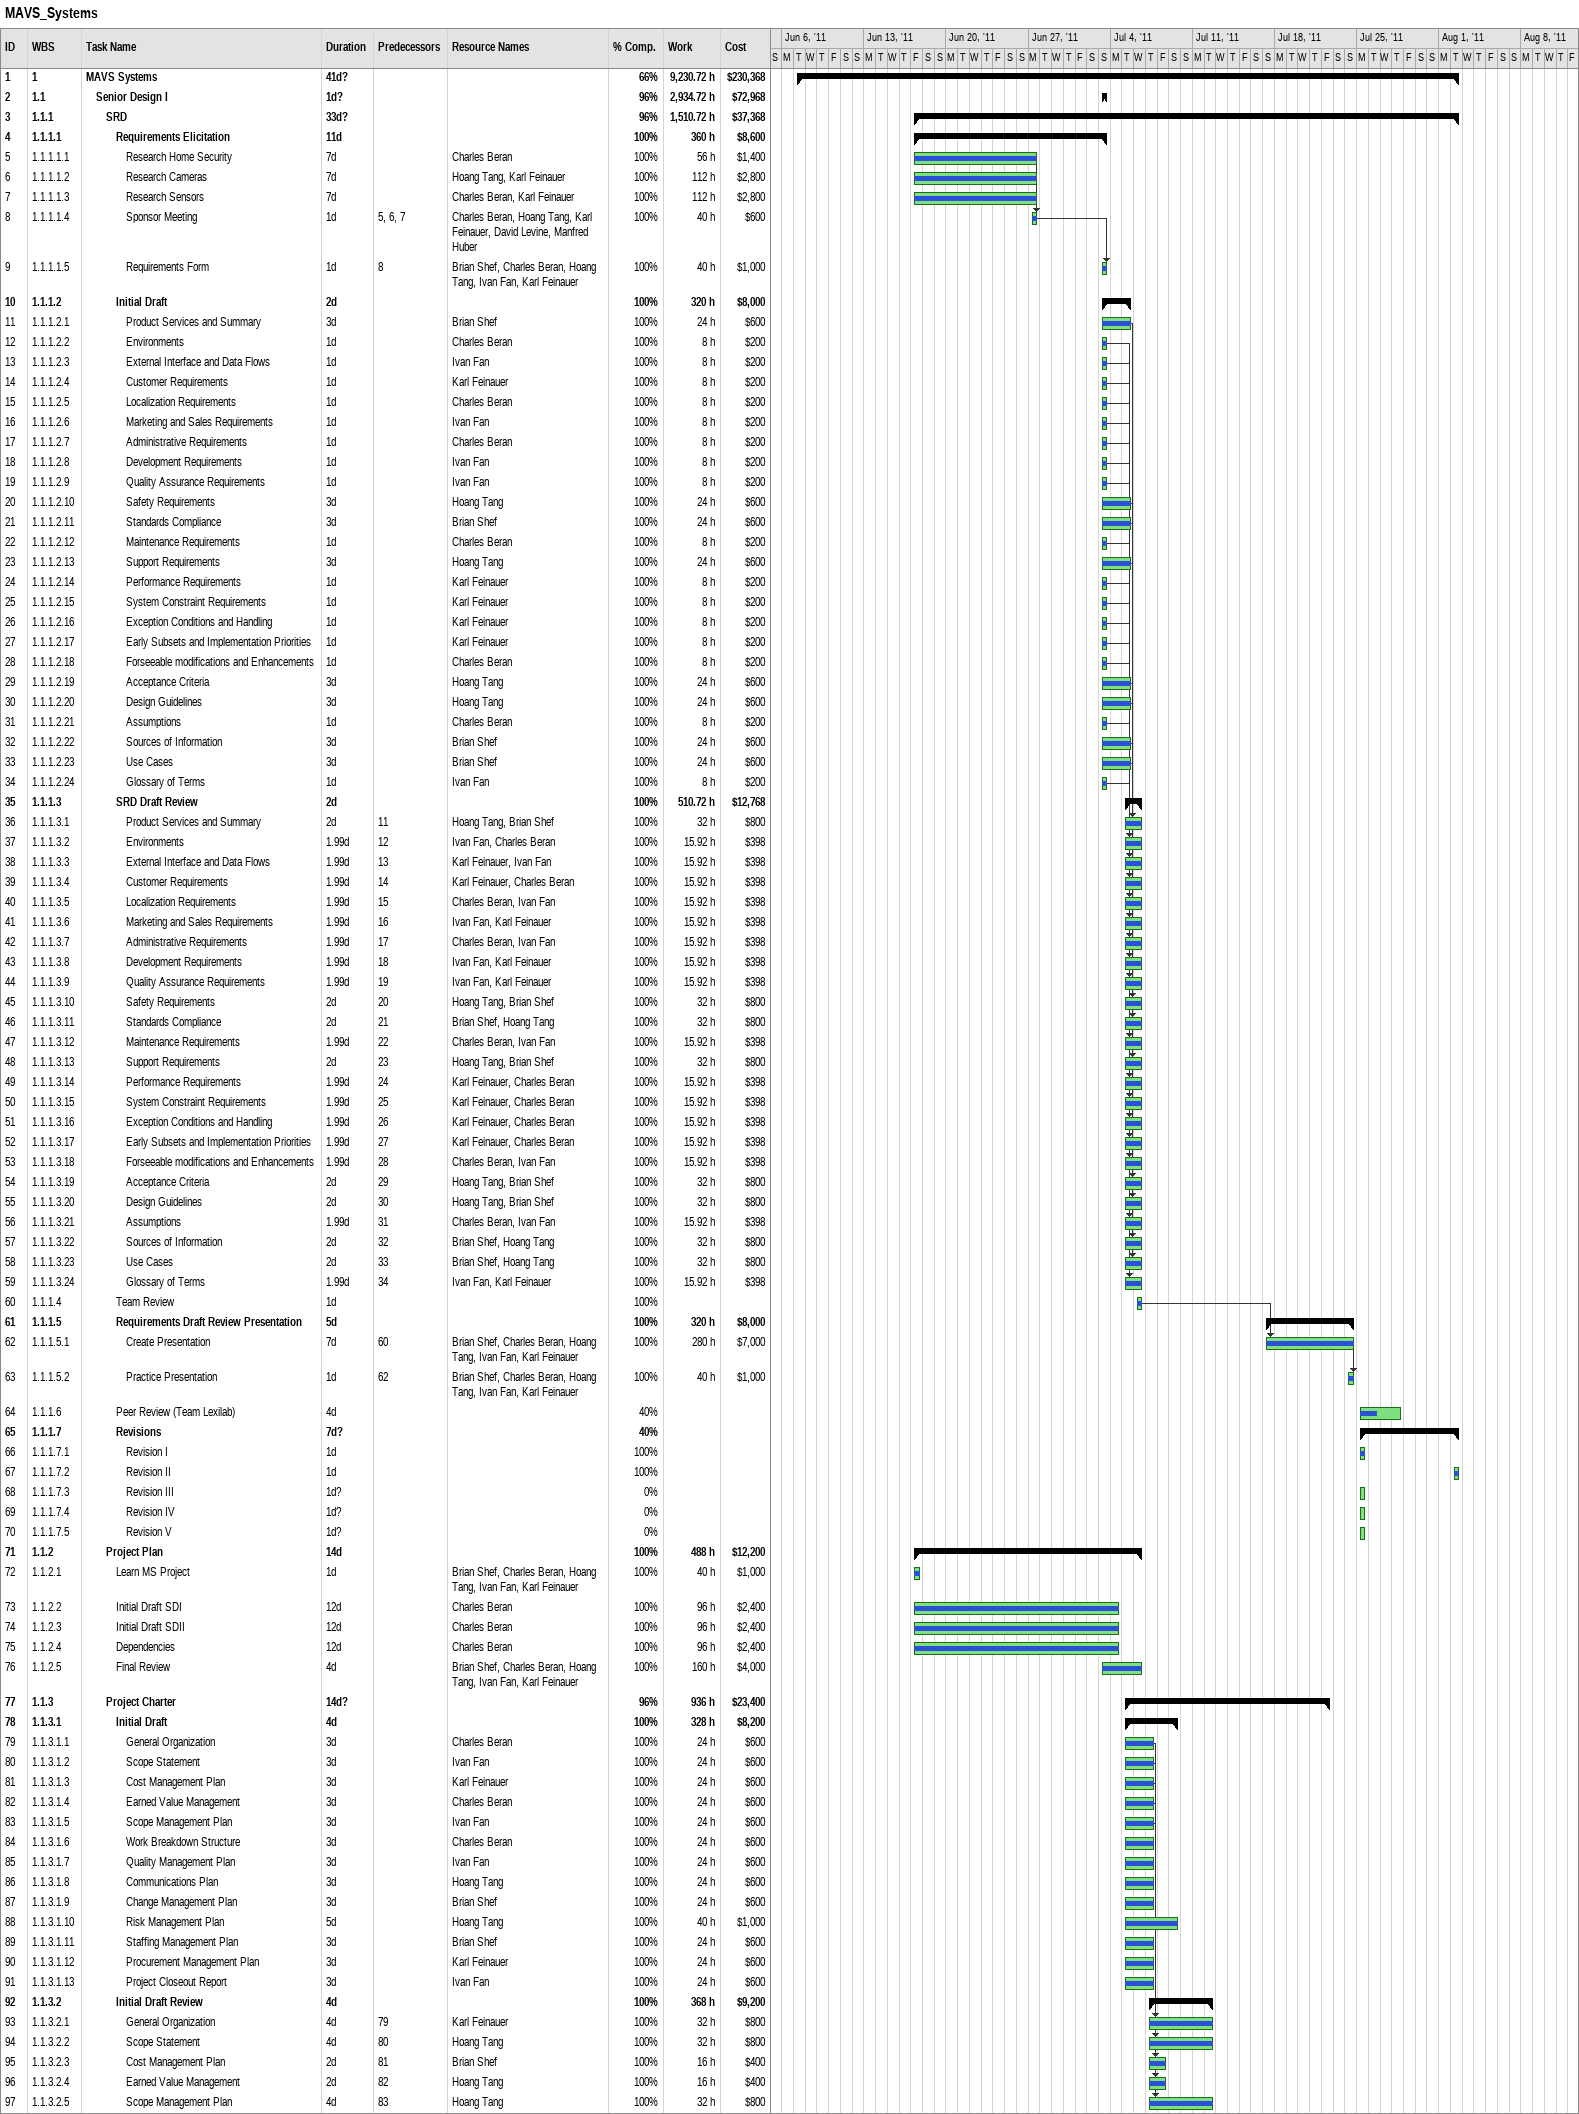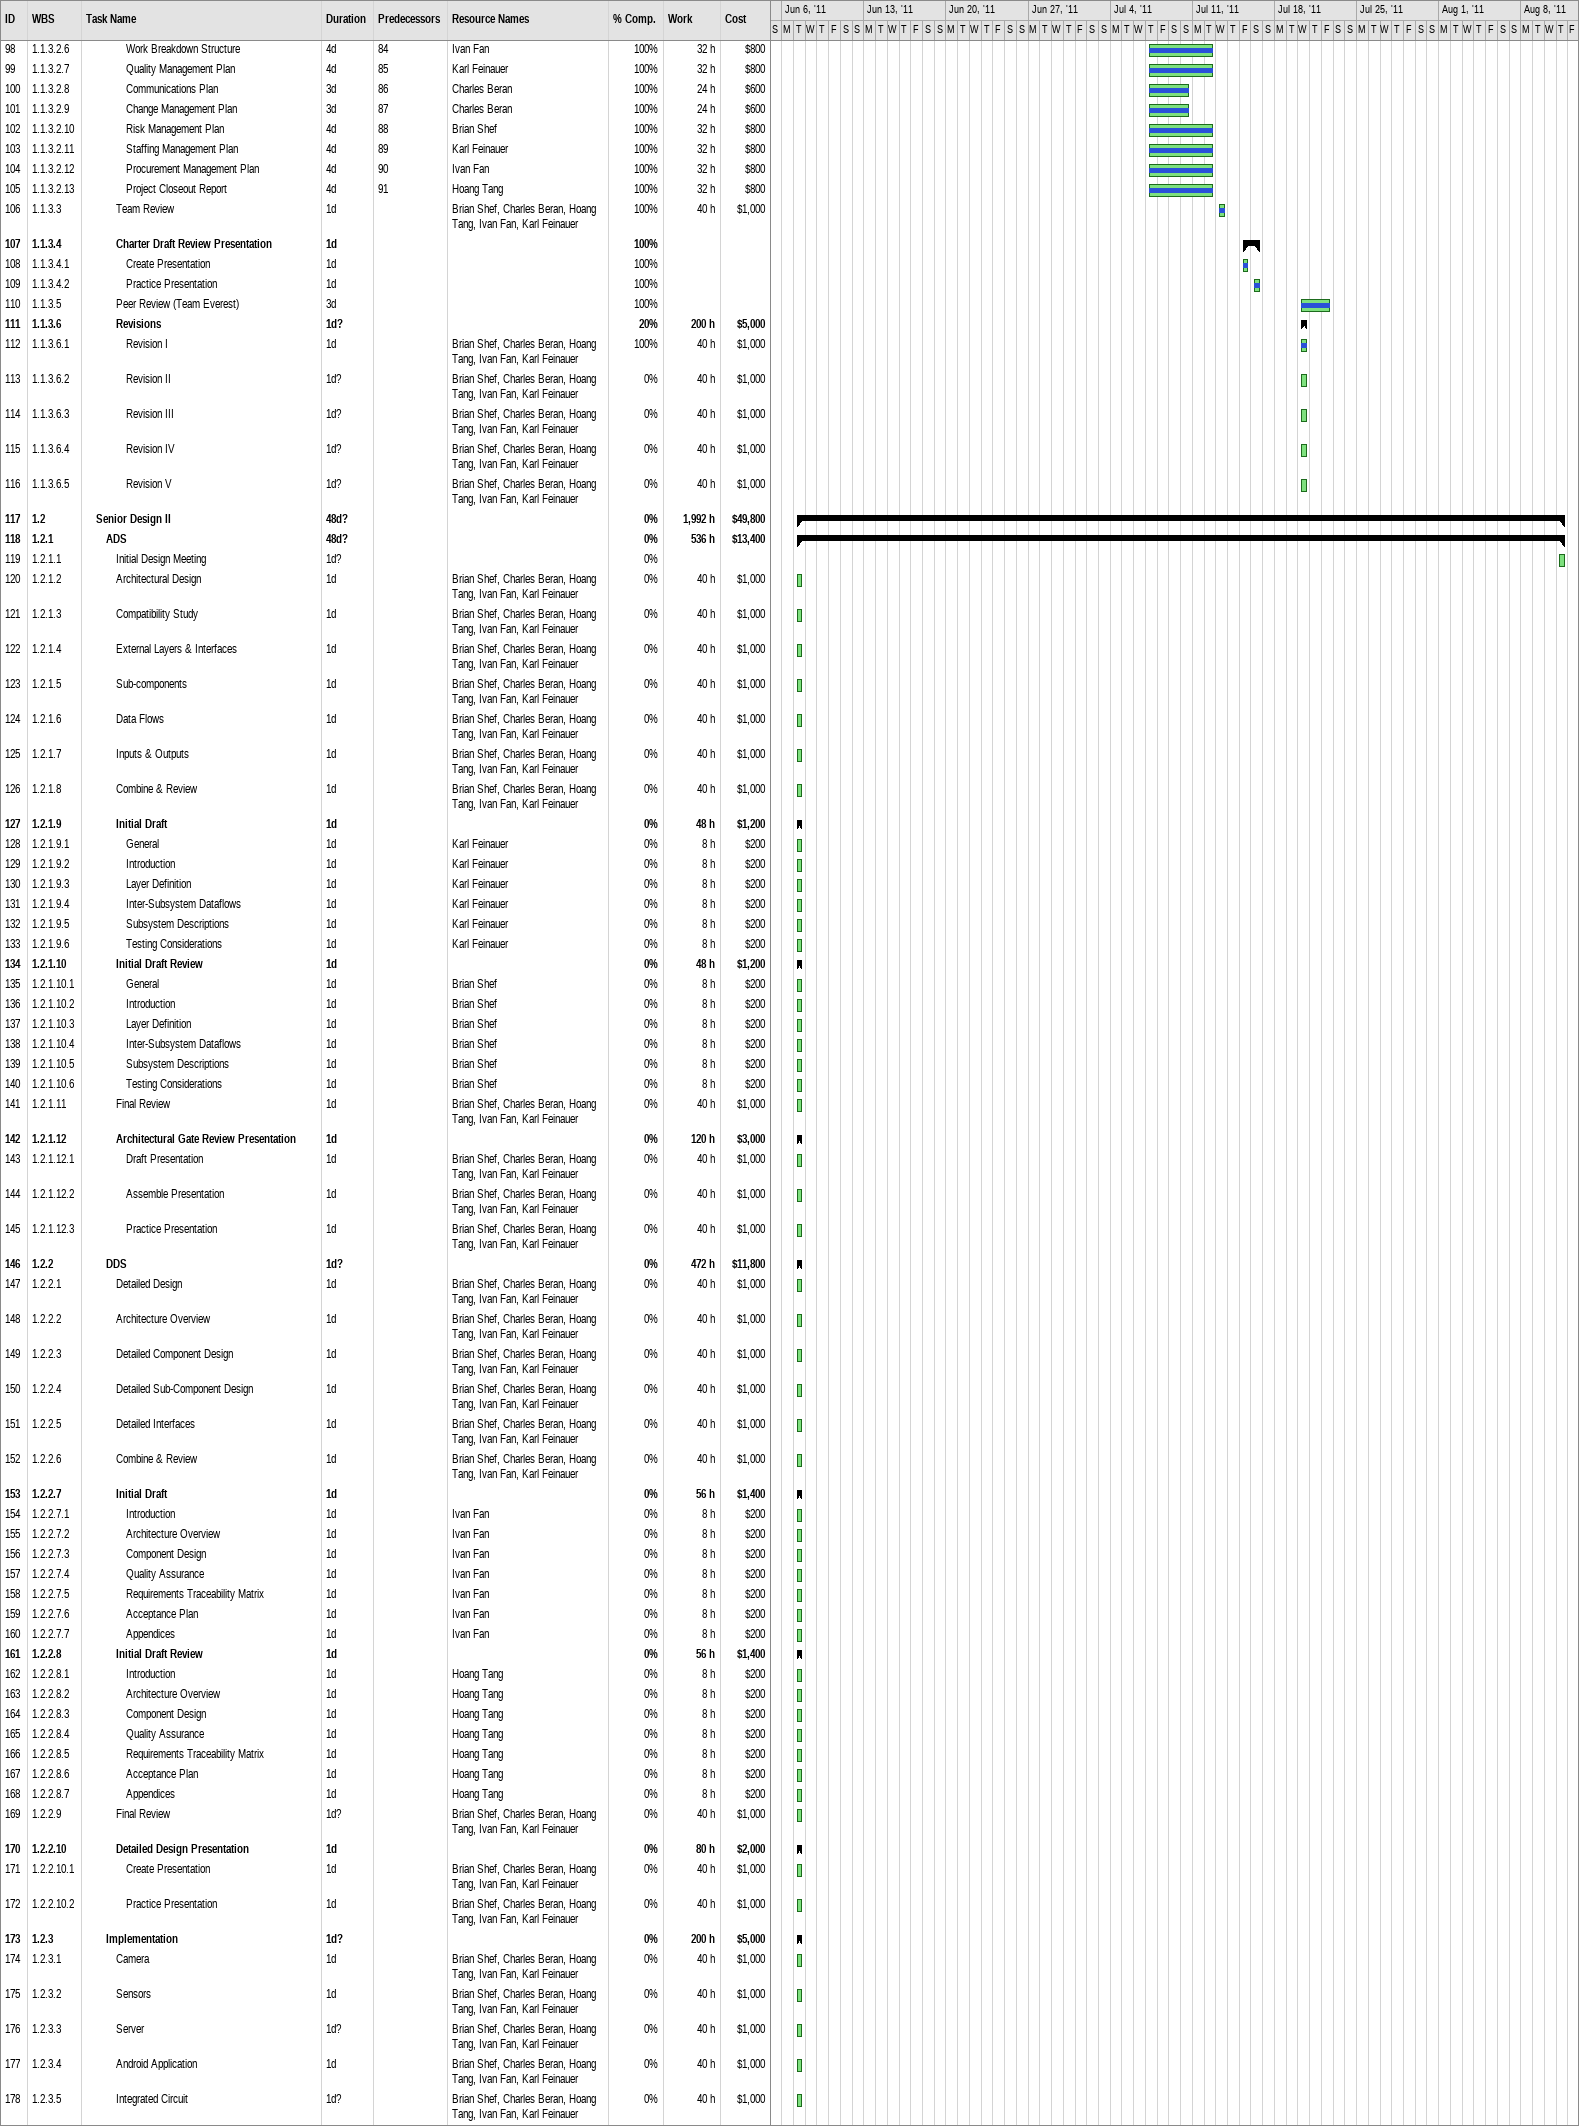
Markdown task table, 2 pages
MAVS_Systems

| ID | WBS | Task | Duration | Start | Finish | Predecessors | Resources | % complete | Work (h) | Cost ($) |
|---|---|---|---|---|---|---|---|---|---|---|
| 1 | 1 | **MAVS Systems** | 41d? | 2011-06-07 | 2011-08-02 |  |  | 66 | 9230.72 | 230368 |
| 2 | 1.1 | **Senior Design I** | 1d? | 2011-07-03 | 2011-07-03 |  |  | 96 | 2934.72 | 72968 |
| 3 | 1.1.1 | **SRD** | 33d? | 2011-06-17 | 2011-08-02 |  |  | 96 | 1510.72 | 37368 |
| 4 | 1.1.1.1 | **Requirements Elicitation** | 11d | 2011-06-17 | 2011-07-03 |  |  | 100 | 360 | 8600 |
| 5 | 1.1.1.1.1 | Research Home Security | 7d | 2011-06-17 | 2011-06-27 |  | Charles Beran | 100 | 56 | 1400 |
| 6 | 1.1.1.1.2 | Research Cameras | 7d | 2011-06-17 | 2011-06-27 |  | Hoang Tang, Karl Feinauer | 100 | 112 | 2800 |
| 7 | 1.1.1.1.3 | Research Sensors | 7d | 2011-06-17 | 2011-06-27 |  | Charles Beran, Karl Feinauer | 100 | 112 | 2800 |
| 8 | 1.1.1.1.4 | Sponsor Meeting | 1d | 2011-06-27 | 2011-06-27 | 5, 6, 7 | Charles Beran, Hoang Tang, Karl Feinauer, David Levine, Manfred Huber | 100 | 40 | 600 |
| 9 | 1.1.1.1.5 | Requirements Form | 1d | 2011-07-03 | 2011-07-03 | 8 | Brian Shef, Charles Beran, Hoang Tang, Ivan Fan, Karl Feinauer | 100 | 40 | 1000 |
| 10 | 1.1.1.2 | **Initial Draft** | 2d | 2011-07-03 | 2011-07-05 |  |  | 100 | 320 | 8000 |
| 11 | 1.1.1.2.1 | Product Services and Summary | 3d | 2011-07-03 | 2011-07-05 |  | Brian Shef | 100 | 24 | 600 |
| 12 | 1.1.1.2.2 | Environments | 1d | 2011-07-03 | 2011-07-03 |  | Charles Beran | 100 | 8 | 200 |
| 13 | 1.1.1.2.3 | External Interface and Data Flows | 1d | 2011-07-03 | 2011-07-03 |  | Ivan Fan | 100 | 8 | 200 |
| 14 | 1.1.1.2.4 | Customer Requirements | 1d | 2011-07-03 | 2011-07-03 |  | Karl Feinauer | 100 | 8 | 200 |
| 15 | 1.1.1.2.5 | Localization Requirements | 1d | 2011-07-03 | 2011-07-03 |  | Charles Beran | 100 | 8 | 200 |
| 16 | 1.1.1.2.6 | Marketing and Sales Requirements | 1d | 2011-07-03 | 2011-07-03 |  | Ivan Fan | 100 | 8 | 200 |
| 17 | 1.1.1.2.7 | Administrative Requirements | 1d | 2011-07-03 | 2011-07-03 |  | Charles Beran | 100 | 8 | 200 |
| 18 | 1.1.1.2.8 | Development Requirements | 1d | 2011-07-03 | 2011-07-03 |  | Ivan Fan | 100 | 8 | 200 |
| 19 | 1.1.1.2.9 | Quality Assurance Requirements | 1d | 2011-07-03 | 2011-07-03 |  | Ivan Fan | 100 | 8 | 200 |
| 20 | 1.1.1.2.10 | Safety Requirements | 3d | 2011-07-03 | 2011-07-05 |  | Hoang Tang | 100 | 24 | 600 |
| 21 | 1.1.1.2.11 | Standards Compliance | 3d | 2011-07-03 | 2011-07-05 |  | Brian Shef | 100 | 24 | 600 |
| 22 | 1.1.1.2.12 | Maintenance Requirements | 1d | 2011-07-03 | 2011-07-03 |  | Charles Beran | 100 | 8 | 200 |
| 23 | 1.1.1.2.13 | Support Requirements | 3d | 2011-07-03 | 2011-07-05 |  | Hoang Tang | 100 | 24 | 600 |
| 24 | 1.1.1.2.14 | Performance Requirements | 1d | 2011-07-03 | 2011-07-03 |  | Karl Feinauer | 100 | 8 | 200 |
| 25 | 1.1.1.2.15 | System Constraint Requirements | 1d | 2011-07-03 | 2011-07-03 |  | Karl Feinauer | 100 | 8 | 200 |
| 26 | 1.1.1.2.16 | Exception Conditions and Handling | 1d | 2011-07-03 | 2011-07-03 |  | Karl Feinauer | 100 | 8 | 200 |
| 27 | 1.1.1.2.17 | Early Subsets and Implementation Priorities | 1d | 2011-07-03 | 2011-07-03 |  | Karl Feinauer | 100 | 8 | 200 |
| 28 | 1.1.1.2.18 | Forseeable modifications and Enhancements | 1d | 2011-07-03 | 2011-07-03 |  | Charles Beran | 100 | 8 | 200 |
| 29 | 1.1.1.2.19 | Acceptance Criteria | 3d | 2011-07-03 | 2011-07-05 |  | Hoang Tang | 100 | 24 | 600 |
| 30 | 1.1.1.2.20 | Design Guidelines | 3d | 2011-07-03 | 2011-07-05 |  | Hoang Tang | 100 | 24 | 600 |
| 31 | 1.1.1.2.21 | Assumptions | 1d | 2011-07-03 | 2011-07-03 |  | Charles Beran | 100 | 8 | 200 |
| 32 | 1.1.1.2.22 | Sources of Information | 3d | 2011-07-03 | 2011-07-05 |  | Brian Shef | 100 | 24 | 600 |
| 33 | 1.1.1.2.23 | Use Cases | 3d | 2011-07-03 | 2011-07-05 |  | Brian Shef | 100 | 24 | 600 |
| 34 | 1.1.1.2.24 | Glossary of Terms | 1d | 2011-07-03 | 2011-07-03 |  | Ivan Fan | 100 | 8 | 200 |
| 35 | 1.1.1.3 | **SRD Draft Review** | 2d | 2011-07-05 | 2011-07-06 |  |  | 100 | 510.72 | 12768 |
| 36 | 1.1.1.3.1 | Product Services and Summary | 2d | 2011-07-05 | 2011-07-06 | 11 | Hoang Tang, Brian Shef | 100 | 32 | 800 |
| 37 | 1.1.1.3.2 | Environments | 1.99d | 2011-07-05 | 2011-07-06 | 12 | Ivan Fan, Charles Beran | 100 | 15.92 | 398 |
| 38 | 1.1.1.3.3 | External Interface and Data Flows | 1.99d | 2011-07-05 | 2011-07-06 | 13 | Karl Feinauer, Ivan Fan | 100 | 15.92 | 398 |
| 39 | 1.1.1.3.4 | Customer Requirements | 1.99d | 2011-07-05 | 2011-07-06 | 14 | Karl Feinauer, Charles Beran | 100 | 15.92 | 398 |
| 40 | 1.1.1.3.5 | Localization Requirements | 1.99d | 2011-07-05 | 2011-07-06 | 15 | Charles Beran, Ivan Fan | 100 | 15.92 | 398 |
| 41 | 1.1.1.3.6 | Marketing and Sales Requirements | 1.99d | 2011-07-05 | 2011-07-06 | 16 | Ivan Fan, Karl Feinauer | 100 | 15.92 | 398 |
| 42 | 1.1.1.3.7 | Administrative Requirements | 1.99d | 2011-07-05 | 2011-07-06 | 17 | Charles Beran, Ivan Fan | 100 | 15.92 | 398 |
| 43 | 1.1.1.3.8 | Development Requirements | 1.99d | 2011-07-05 | 2011-07-06 | 18 | Ivan Fan, Karl Feinauer | 100 | 15.92 | 398 |
| 44 | 1.1.1.3.9 | Quality Assurance Requirements | 1.99d | 2011-07-05 | 2011-07-06 | 19 | Ivan Fan, Karl Feinauer | 100 | 15.92 | 398 |
| 45 | 1.1.1.3.10 | Safety Requirements | 2d | 2011-07-05 | 2011-07-06 | 20 | Hoang Tang, Brian Shef | 100 | 32 | 800 |
| 46 | 1.1.1.3.11 | Standards Compliance | 2d | 2011-07-05 | 2011-07-06 | 21 | Brian Shef, Hoang Tang | 100 | 32 | 800 |
| 47 | 1.1.1.3.12 | Maintenance Requirements | 1.99d | 2011-07-05 | 2011-07-06 | 22 | Charles Beran, Ivan Fan | 100 | 15.92 | 398 |
| 48 | 1.1.1.3.13 | Support Requirements | 2d | 2011-07-05 | 2011-07-06 | 23 | Hoang Tang, Brian Shef | 100 | 32 | 800 |
| 49 | 1.1.1.3.14 | Performance Requirements | 1.99d | 2011-07-05 | 2011-07-06 | 24 | Karl Feinauer, Charles Beran | 100 | 15.92 | 398 |
| 50 | 1.1.1.3.15 | System Constraint Requirements | 1.99d | 2011-07-05 | 2011-07-06 | 25 | Karl Feinauer, Charles Beran | 100 | 15.92 | 398 |
| 51 | 1.1.1.3.16 | Exception Conditions and Handling | 1.99d | 2011-07-05 | 2011-07-06 | 26 | Karl Feinauer, Charles Beran | 100 | 15.92 | 398 |
| 52 | 1.1.1.3.17 | Early Subsets and Implementation Priorities | 1.99d | 2011-07-05 | 2011-07-06 | 27 | Karl Feinauer, Charles Beran | 100 | 15.92 | 398 |
| 53 | 1.1.1.3.18 | Forseeable modifications and Enhancements | 1.99d | 2011-07-05 | 2011-07-06 | 28 | Charles Beran, Ivan Fan | 100 | 15.92 | 398 |
| 54 | 1.1.1.3.19 | Acceptance Criteria | 2d | 2011-07-05 | 2011-07-06 | 29 | Hoang Tang, Brian Shef | 100 | 32 | 800 |
| 55 | 1.1.1.3.20 | Design Guidelines | 2d | 2011-07-05 | 2011-07-06 | 30 | Hoang Tang, Brian Shef | 100 | 32 | 800 |
| 56 | 1.1.1.3.21 | Assumptions | 1.99d | 2011-07-05 | 2011-07-06 | 31 | Charles Beran, Ivan Fan | 100 | 15.92 | 398 |
| 57 | 1.1.1.3.22 | Sources of Information | 2d | 2011-07-05 | 2011-07-06 | 32 | Brian Shef, Hoang Tang | 100 | 32 | 800 |
| 58 | 1.1.1.3.23 | Use Cases | 2d | 2011-07-05 | 2011-07-06 | 33 | Brian Shef, Hoang Tang | 100 | 32 | 800 |
| 59 | 1.1.1.3.24 | Glossary of Terms | 1.99d | 2011-07-05 | 2011-07-06 | 34 | Ivan Fan, Karl Feinauer | 100 | 15.92 | 398 |
| 60 | 1.1.1.4 | Team Review | 1d | 2011-07-06 | 2011-07-06 |  |  | 100 |  |  |
| 61 | 1.1.1.5 | **Requirements Draft Review Presentation** | 5d | 2011-07-17 | 2011-07-24 |  |  | 100 | 320 | 8000 |
| 62 | 1.1.1.5.1 | Create Presentation | 7d | 2011-07-17 | 2011-07-24 | 60 | Brian Shef, Charles Beran, Hoang Tang, Ivan Fan, Karl Feinauer | 100 | 280 | 7000 |
| 63 | 1.1.1.5.2 | Practice Presentation | 1d | 2011-07-24 | 2011-07-24 | 62 | Brian Shef, Charles Beran, Hoang Tang, Ivan Fan, Karl Feinauer | 100 | 40 | 1000 |
| 64 | 1.1.1.6 | Peer Review (Team Lexilab) | 4d | 2011-07-25 | 2011-07-28 |  |  | 40 |  |  |
| 65 | 1.1.1.7 | **Revisions** | 7d? | 2011-07-25 | 2011-08-02 |  |  | 40 |  |  |
| 66 | 1.1.1.7.1 | Revision I | 1d | 2011-07-25 | 2011-07-25 |  |  | 100 |  |  |
| 67 | 1.1.1.7.2 | Revision II | 1d | 2011-08-02 | 2011-08-02 |  |  | 100 |  |  |
| 68 | 1.1.1.7.3 | Revision III | 1d? | 2011-07-25 | 2011-07-25 |  |  | 0 |  |  |
| 69 | 1.1.1.7.4 | Revision IV | 1d? | 2011-07-25 | 2011-07-25 |  |  | 0 |  |  |
| 70 | 1.1.1.7.5 | Revision V | 1d? | 2011-07-25 | 2011-07-25 |  |  | 0 |  |  |
| 71 | 1.1.2 | **Project Plan** | 14d | 2011-06-17 | 2011-07-06 |  |  | 100 | 488 | 12200 |
| 72 | 1.1.2.1 | Learn MS Project | 1d | 2011-06-17 | 2011-06-17 |  | Brian Shef, Charles Beran, Hoang Tang, Ivan Fan, Karl Feinauer | 100 | 40 | 1000 |
| 73 | 1.1.2.2 | Initial Draft SDI | 12d | 2011-06-17 | 2011-07-04 |  | Charles Beran | 100 | 96 | 2400 |
| 74 | 1.1.2.3 | Initial Draft SDII | 12d | 2011-06-17 | 2011-07-04 |  | Charles Beran | 100 | 96 | 2400 |
| 75 | 1.1.2.4 | Dependencies | 12d | 2011-06-17 | 2011-07-04 |  | Charles Beran | 100 | 96 | 2400 |
| 76 | 1.1.2.5 | Final Review | 4d | 2011-07-03 | 2011-07-06 |  | Brian Shef, Charles Beran, Hoang Tang, Ivan Fan, Karl Feinauer | 100 | 160 | 4000 |
| 77 | 1.1.3 | **Project Charter** | 14d? | 2011-07-05 | 2011-07-22 |  |  | 96 | 936 | 23400 |
| 78 | 1.1.3.1 | **Initial Draft** | 4d | 2011-07-05 | 2011-07-09 |  |  | 100 | 328 | 8200 |
| 79 | 1.1.3.1.1 | General Organization | 3d | 2011-07-05 | 2011-07-07 |  | Charles Beran | 100 | 24 | 600 |
| 80 | 1.1.3.1.2 | Scope Statement | 3d | 2011-07-05 | 2011-07-07 |  | Ivan Fan | 100 | 24 | 600 |
| 81 | 1.1.3.1.3 | Cost Management Plan | 3d | 2011-07-05 | 2011-07-07 |  | Karl Feinauer | 100 | 24 | 600 |
| 82 | 1.1.3.1.4 | Earned Value Management | 3d | 2011-07-05 | 2011-07-07 |  | Charles Beran | 100 | 24 | 600 |
| 83 | 1.1.3.1.5 | Scope Management Plan | 3d | 2011-07-05 | 2011-07-07 |  | Ivan Fan | 100 | 24 | 600 |
| 84 | 1.1.3.1.6 | Work Breakdown Structure | 3d | 2011-07-05 | 2011-07-07 |  | Charles Beran | 100 | 24 | 600 |
| 85 | 1.1.3.1.7 | Quality Management Plan | 3d | 2011-07-05 | 2011-07-07 |  | Ivan Fan | 100 | 24 | 600 |
| 86 | 1.1.3.1.8 | Communications Plan | 3d | 2011-07-05 | 2011-07-07 |  | Hoang Tang | 100 | 24 | 600 |
| 87 | 1.1.3.1.9 | Change Management Plan | 3d | 2011-07-05 | 2011-07-07 |  | Brian Shef | 100 | 24 | 600 |
| 88 | 1.1.3.1.10 | Risk Management Plan | 5d | 2011-07-05 | 2011-07-09 |  | Hoang Tang | 100 | 40 | 1000 |
| 89 | 1.1.3.1.11 | Staffing Management Plan | 3d | 2011-07-05 | 2011-07-07 |  | Brian Shef | 100 | 24 | 600 |
| 90 | 1.1.3.1.12 | Procurement Management Plan | 3d | 2011-07-05 | 2011-07-07 |  | Karl Feinauer | 100 | 24 | 600 |
| 91 | 1.1.3.1.13 | Project Closeout Report | 3d | 2011-07-05 | 2011-07-07 |  | Ivan Fan | 100 | 24 | 600 |
| 92 | 1.1.3.2 | **Initial Draft Review** | 4d | 2011-07-07 | 2011-07-12 |  |  | 100 | 368 | 9200 |
| 93 | 1.1.3.2.1 | General Organization | 4d | 2011-07-07 | 2011-07-12 | 79 | Karl Feinauer | 100 | 32 | 800 |
| 94 | 1.1.3.2.2 | Scope Statement | 4d | 2011-07-07 | 2011-07-12 | 80 | Hoang Tang | 100 | 32 | 800 |
| 95 | 1.1.3.2.3 | Cost Management Plan | 2d | 2011-07-07 | 2011-07-08 | 81 | Brian Shef | 100 | 16 | 400 |
| 96 | 1.1.3.2.4 | Earned Value Management | 2d | 2011-07-07 | 2011-07-08 | 82 | Hoang Tang | 100 | 16 | 400 |
| 97 | 1.1.3.2.5 | Scope Management Plan | 4d | 2011-07-07 | 2011-07-12 | 83 | Hoang Tang | 100 | 32 | 800 |
| 98 | 1.1.3.2.6 | Work Breakdown Structure | 4d | 2011-07-07 | 2011-07-12 | 84 | Ivan Fan | 100 | 32 | 800 |
| 99 | 1.1.3.2.7 | Quality Management Plan | 4d | 2011-07-07 | 2011-07-12 | 85 | Karl Feinauer | 100 | 32 | 800 |
| 100 | 1.1.3.2.8 | Communications Plan | 3d | 2011-07-07 | 2011-07-10 | 86 | Charles Beran | 100 | 24 | 600 |
| 101 | 1.1.3.2.9 | Change Management Plan | 3d | 2011-07-07 | 2011-07-10 | 87 | Charles Beran | 100 | 24 | 600 |
| 102 | 1.1.3.2.10 | Risk Management Plan | 4d | 2011-07-07 | 2011-07-12 | 88 | Brian Shef | 100 | 32 | 800 |
| 103 | 1.1.3.2.11 | Staffing Management Plan | 4d | 2011-07-07 | 2011-07-12 | 89 | Karl Feinauer | 100 | 32 | 800 |
| 104 | 1.1.3.2.12 | Procurement Management Plan | 4d | 2011-07-07 | 2011-07-12 | 90 | Ivan Fan | 100 | 32 | 800 |
| 105 | 1.1.3.2.13 | Project Closeout Report | 4d | 2011-07-07 | 2011-07-12 | 91 | Hoang Tang | 100 | 32 | 800 |
| 106 | 1.1.3.3 | Team Review | 1d | 2011-07-13 | 2011-07-13 |  | Brian Shef, Charles Beran, Hoang Tang, Ivan Fan, Karl Feinauer | 100 | 40 | 1000 |
| 107 | 1.1.3.4 | **Charter Draft Review Presentation** | 1d | 2011-07-15 | 2011-07-16 |  |  | 100 |  |  |
| 108 | 1.1.3.4.1 | Create Presentation | 1d | 2011-07-15 | 2011-07-15 |  |  | 100 |  |  |
| 109 | 1.1.3.4.2 | Practice Presentation | 1d | 2011-07-16 | 2011-07-16 |  |  | 100 |  |  |
| 110 | 1.1.3.5 | Peer Review (Team Everest) | 3d | 2011-07-20 | 2011-07-22 |  |  | 100 |  |  |
| 111 | 1.1.3.6 | **Revisions** | 1d? | 2011-07-20 | 2011-07-20 |  |  | 20 | 200 | 5000 |
| 112 | 1.1.3.6.1 | Revision I | 1d | 2011-07-20 | 2011-07-20 |  | Brian Shef, Charles Beran, Hoang Tang, Ivan Fan, Karl Feinauer | 100 | 40 | 1000 |
| 113 | 1.1.3.6.2 | Revision II | 1d? | 2011-07-20 | 2011-07-20 |  | Brian Shef, Charles Beran, Hoang Tang, Ivan Fan, Karl Feinauer | 0 | 40 | 1000 |
| 114 | 1.1.3.6.3 | Revision III | 1d? | 2011-07-20 | 2011-07-20 |  | Brian Shef, Charles Beran, Hoang Tang, Ivan Fan, Karl Feinauer | 0 | 40 | 1000 |
| 115 | 1.1.3.6.4 | Revision IV | 1d? | 2011-07-20 | 2011-07-20 |  | Brian Shef, Charles Beran, Hoang Tang, Ivan Fan, Karl Feinauer | 0 | 40 | 1000 |
| 116 | 1.1.3.6.5 | Revision V | 1d? | 2011-07-20 | 2011-07-20 |  | Brian Shef, Charles Beran, Hoang Tang, Ivan Fan, Karl Feinauer | 0 | 40 | 1000 |
| 117 | 1.2 | **Senior Design II** | 48d? | 2011-06-07 | 2011-08-11 |  |  | 0 | 1992 | 49800 |
| 118 | 1.2.1 | **ADS** | 48d? | 2011-06-07 | 2011-08-11 |  |  | 0 | 536 | 13400 |
| 119 | 1.2.1.1 | Initial Design Meeting | 1d? | 2011-08-11 | 2011-08-11 |  |  | 0 |  |  |
| 120 | 1.2.1.2 | Architectural Design | 1d | 2011-06-07 | 2011-06-07 |  | Brian Shef, Charles Beran, Hoang Tang, Ivan Fan, Karl Feinauer | 0 | 40 | 1000 |
| 121 | 1.2.1.3 | Compatibility Study | 1d | 2011-06-07 | 2011-06-07 |  | Brian Shef, Charles Beran, Hoang Tang, Ivan Fan, Karl Feinauer | 0 | 40 | 1000 |
| 122 | 1.2.1.4 | External Layers & Interfaces | 1d | 2011-06-07 | 2011-06-07 |  | Brian Shef, Charles Beran, Hoang Tang, Ivan Fan, Karl Feinauer | 0 | 40 | 1000 |
| 123 | 1.2.1.5 | Sub-components | 1d | 2011-06-07 | 2011-06-07 |  | Brian Shef, Charles Beran, Hoang Tang, Ivan Fan, Karl Feinauer | 0 | 40 | 1000 |
| 124 | 1.2.1.6 | Data Flows | 1d | 2011-06-07 | 2011-06-07 |  | Brian Shef, Charles Beran, Hoang Tang, Ivan Fan, Karl Feinauer | 0 | 40 | 1000 |
| 125 | 1.2.1.7 | Inputs & Outputs | 1d | 2011-06-07 | 2011-06-07 |  | Brian Shef, Charles Beran, Hoang Tang, Ivan Fan, Karl Feinauer | 0 | 40 | 1000 |
| 126 | 1.2.1.8 | Combine & Review | 1d | 2011-06-07 | 2011-06-07 |  | Brian Shef, Charles Beran, Hoang Tang, Ivan Fan, Karl Feinauer | 0 | 40 | 1000 |
| 127 | 1.2.1.9 | **Initial Draft** | 1d | 2011-06-07 | 2011-06-07 |  |  | 0 | 48 | 1200 |
| 128 | 1.2.1.9.1 | General | 1d | 2011-06-07 | 2011-06-07 |  | Karl Feinauer | 0 | 8 | 200 |
| 129 | 1.2.1.9.2 | Introduction | 1d | 2011-06-07 | 2011-06-07 |  | Karl Feinauer | 0 | 8 | 200 |
| 130 | 1.2.1.9.3 | Layer Definition | 1d | 2011-06-07 | 2011-06-07 |  | Karl Feinauer | 0 | 8 | 200 |
| 131 | 1.2.1.9.4 | Inter-Subsystem Dataflows | 1d | 2011-06-07 | 2011-06-07 |  | Karl Feinauer | 0 | 8 | 200 |
| 132 | 1.2.1.9.5 | Subsystem Descriptions | 1d | 2011-06-07 | 2011-06-07 |  | Karl Feinauer | 0 | 8 | 200 |
| 133 | 1.2.1.9.6 | Testing Considerations | 1d | 2011-06-07 | 2011-06-07 |  | Karl Feinauer | 0 | 8 | 200 |
| 134 | 1.2.1.10 | **Initial Draft Review** | 1d | 2011-06-07 | 2011-06-07 |  |  | 0 | 48 | 1200 |
| 135 | 1.2.1.10.1 | General | 1d | 2011-06-07 | 2011-06-07 |  | Brian Shef | 0 | 8 | 200 |
| 136 | 1.2.1.10.2 | Introduction | 1d | 2011-06-07 | 2011-06-07 |  | Brian Shef | 0 | 8 | 200 |
| 137 | 1.2.1.10.3 | Layer Definition | 1d | 2011-06-07 | 2011-06-07 |  | Brian Shef | 0 | 8 | 200 |
| 138 | 1.2.1.10.4 | Inter-Subsystem Dataflows | 1d | 2011-06-07 | 2011-06-07 |  | Brian Shef | 0 | 8 | 200 |
| 139 | 1.2.1.10.5 | Subsystem Descriptions | 1d | 2011-06-07 | 2011-06-07 |  | Brian Shef | 0 | 8 | 200 |
| 140 | 1.2.1.10.6 | Testing Considerations | 1d | 2011-06-07 | 2011-06-07 |  | Brian Shef | 0 | 8 | 200 |
| 141 | 1.2.1.11 | Final Review | 1d | 2011-06-07 | 2011-06-07 |  | Brian Shef, Charles Beran, Hoang Tang, Ivan Fan, Karl Feinauer | 0 | 40 | 1000 |
| 142 | 1.2.1.12 | **Architectural Gate Review Presentation** | 1d | 2011-06-07 | 2011-06-07 |  |  | 0 | 120 | 3000 |
| 143 | 1.2.1.12.1 | Draft Presentation | 1d | 2011-06-07 | 2011-06-07 |  | Brian Shef, Charles Beran, Hoang Tang, Ivan Fan, Karl Feinauer | 0 | 40 | 1000 |
| 144 | 1.2.1.12.2 | Assemble Presentation | 1d | 2011-06-07 | 2011-06-07 |  | Brian Shef, Charles Beran, Hoang Tang, Ivan Fan, Karl Feinauer | 0 | 40 | 1000 |
| 145 | 1.2.1.12.3 | Practice Presentation | 1d | 2011-06-07 | 2011-06-07 |  | Brian Shef, Charles Beran, Hoang Tang, Ivan Fan, Karl Feinauer | 0 | 40 | 1000 |
| 146 | 1.2.2 | **DDS** | 1d? | 2011-06-07 | 2011-06-07 |  |  | 0 | 472 | 11800 |
| 147 | 1.2.2.1 | Detailed Design | 1d | 2011-06-07 | 2011-06-07 |  | Brian Shef, Charles Beran, Hoang Tang, Ivan Fan, Karl Feinauer | 0 | 40 | 1000 |
| 148 | 1.2.2.2 | Architecture Overview | 1d | 2011-06-07 | 2011-06-07 |  | Brian Shef, Charles Beran, Hoang Tang, Ivan Fan, Karl Feinauer | 0 | 40 | 1000 |
| 149 | 1.2.2.3 | Detailed Component Design | 1d | 2011-06-07 | 2011-06-07 |  | Brian Shef, Charles Beran, Hoang Tang, Ivan Fan, Karl Feinauer | 0 | 40 | 1000 |
| 150 | 1.2.2.4 | Detailed Sub-Component Design | 1d | 2011-06-07 | 2011-06-07 |  | Brian Shef, Charles Beran, Hoang Tang, Ivan Fan, Karl Feinauer | 0 | 40 | 1000 |
| 151 | 1.2.2.5 | Detailed Interfaces | 1d | 2011-06-07 | 2011-06-07 |  | Brian Shef, Charles Beran, Hoang Tang, Ivan Fan, Karl Feinauer | 0 | 40 | 1000 |
| 152 | 1.2.2.6 | Combine & Review | 1d | 2011-06-07 | 2011-06-07 |  | Brian Shef, Charles Beran, Hoang Tang, Ivan Fan, Karl Feinauer | 0 | 40 | 1000 |
| 153 | 1.2.2.7 | **Initial Draft** | 1d | 2011-06-07 | 2011-06-07 |  |  | 0 | 56 | 1400 |
| 154 | 1.2.2.7.1 | Introduction | 1d | 2011-06-07 | 2011-06-07 |  | Ivan Fan | 0 | 8 | 200 |
| 155 | 1.2.2.7.2 | Architecture Overview | 1d | 2011-06-07 | 2011-06-07 |  | Ivan Fan | 0 | 8 | 200 |
| 156 | 1.2.2.7.3 | Component Design | 1d | 2011-06-07 | 2011-06-07 |  | Ivan Fan | 0 | 8 | 200 |
| 157 | 1.2.2.7.4 | Quality Assurance | 1d | 2011-06-07 | 2011-06-07 |  | Ivan Fan | 0 | 8 | 200 |
| 158 | 1.2.2.7.5 | Requirements Traceability Matrix | 1d | 2011-06-07 | 2011-06-07 |  | Ivan Fan | 0 | 8 | 200 |
| 159 | 1.2.2.7.6 | Acceptance Plan | 1d | 2011-06-07 | 2011-06-07 |  | Ivan Fan | 0 | 8 | 200 |
| 160 | 1.2.2.7.7 | Appendices | 1d | 2011-06-07 | 2011-06-07 |  | Ivan Fan | 0 | 8 | 200 |
| 161 | 1.2.2.8 | **Initial Draft Review** | 1d | 2011-06-07 | 2011-06-07 |  |  | 0 | 56 | 1400 |
| 162 | 1.2.2.8.1 | Introduction | 1d | 2011-06-07 | 2011-06-07 |  | Hoang Tang | 0 | 8 | 200 |
| 163 | 1.2.2.8.2 | Architecture Overview | 1d | 2011-06-07 | 2011-06-07 |  | Hoang Tang | 0 | 8 | 200 |
| 164 | 1.2.2.8.3 | Component Design | 1d | 2011-06-07 | 2011-06-07 |  | Hoang Tang | 0 | 8 | 200 |
| 165 | 1.2.2.8.4 | Quality Assurance | 1d | 2011-06-07 | 2011-06-07 |  | Hoang Tang | 0 | 8 | 200 |
| 166 | 1.2.2.8.5 | Requirements Traceability Matrix | 1d | 2011-06-07 | 2011-06-07 |  | Hoang Tang | 0 | 8 | 200 |
| 167 | 1.2.2.8.6 | Acceptance Plan | 1d | 2011-06-07 | 2011-06-07 |  | Hoang Tang | 0 | 8 | 200 |
| 168 | 1.2.2.8.7 | Appendices | 1d | 2011-06-07 | 2011-06-07 |  | Hoang Tang | 0 | 8 | 200 |
| 169 | 1.2.2.9 | Final Review | 1d? | 2011-06-07 | 2011-06-07 |  | Brian Shef, Charles Beran, Hoang Tang, Ivan Fan, Karl Feinauer | 0 | 40 | 1000 |
| 170 | 1.2.2.10 | **Detailed Design Presentation** | 1d | 2011-06-07 | 2011-06-07 |  |  | 0 | 80 | 2000 |
| 171 | 1.2.2.10.1 | Create Presentation | 1d | 2011-06-07 | 2011-06-07 |  | Brian Shef, Charles Beran, Hoang Tang, Ivan Fan, Karl Feinauer | 0 | 40 | 1000 |
| 172 | 1.2.2.10.2 | Practice Presentation | 1d | 2011-06-07 | 2011-06-07 |  | Brian Shef, Charles Beran, Hoang Tang, Ivan Fan, Karl Feinauer | 0 | 40 | 1000 |
| 173 | 1.2.3 | **Implementation** | 1d? | 2011-06-07 | 2011-06-07 |  |  | 0 | 200 | 5000 |
| 174 | 1.2.3.1 | Camera | 1d | 2011-06-07 | 2011-06-07 |  | Brian Shef, Charles Beran, Hoang Tang, Ivan Fan, Karl Feinauer | 0 | 40 | 1000 |
| 175 | 1.2.3.2 | Sensors | 1d | 2011-06-07 | 2011-06-07 |  | Brian Shef, Charles Beran, Hoang Tang, Ivan Fan, Karl Feinauer | 0 | 40 | 1000 |
| 176 | 1.2.3.3 | Server | 1d? | 2011-06-07 | 2011-06-07 |  | Brian Shef, Charles Beran, Hoang Tang, Ivan Fan, Karl Feinauer | 0 | 40 | 1000 |
| 177 | 1.2.3.4 | Android Application | 1d | 2011-06-07 | 2011-06-07 |  | Brian Shef, Charles Beran, Hoang Tang, Ivan Fan, Karl Feinauer | 0 | 40 | 1000 |
| 178 | 1.2.3.5 | Integrated Circuit | 1d? | 2011-06-07 | 2011-06-07 |  | Brian Shef, Charles Beran, Hoang Tang, Ivan Fan, Karl Feinauer | 0 | 40 | 1000 |
